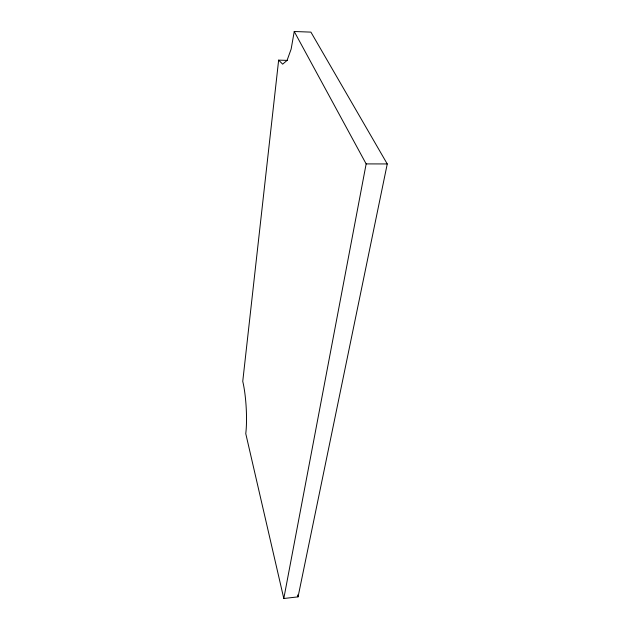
<?xml version="1.0" encoding="UTF-8"?>
<svg xmlns="http://www.w3.org/2000/svg" width="630" height="630" viewBox="0 0 630 630"><rect width="100%" height="100%" fill="white"/><g stroke="black" fill="none" stroke-linecap="round" stroke-linejoin="round"><path stroke-width="0.94" d="M278.641 60.133L242.747 381.37A36.012 6.15 86.7 0 1 245.763 433.621L283.799 598.5L298.053 596.862L387.253 163.942L310.913 32.122L294.241 31.5L291.139 49.093L287.052 60.441L282.665 64.158L278.641 60.133L287.367 60.393M283.799 598.5L366.148 163.902L294.241 31.5M366.148 163.902L387.253 163.942M297.588 594.956L298.053 596.862"/></g></svg>
